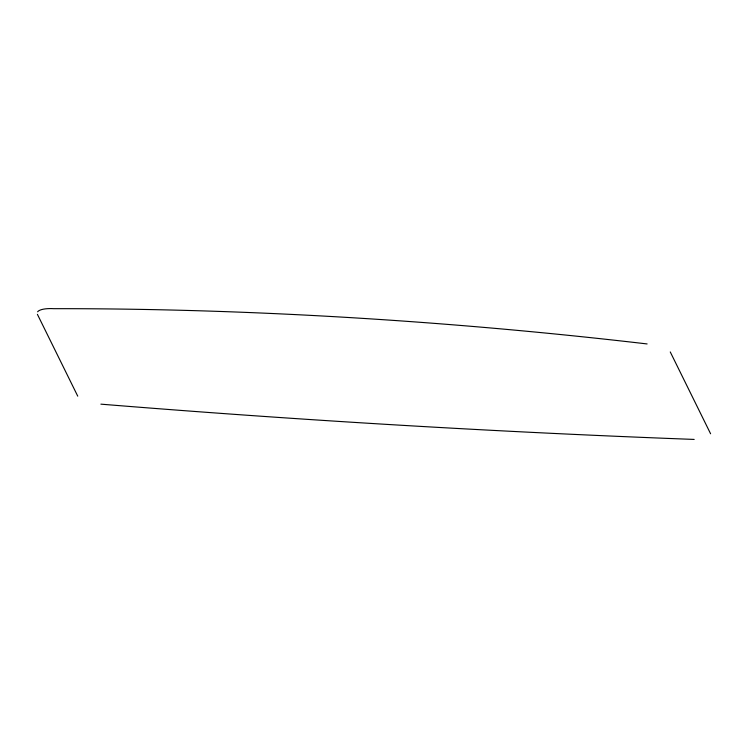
<?xml version="1.0" encoding="UTF-8"?>
<svg xmlns="http://www.w3.org/2000/svg" width="748" height="748" viewBox="0 0 748 748"><rect width="100%" height="100%" fill="white"/><g stroke="black" fill="none" stroke-linecap="round" stroke-linejoin="round"><path stroke-width="1.12" d="M694.181 439.422C496.186 432.035 298.368 420.17 100.887 404.154M670.255 351.934L710.6 433.775M37.4 314.328L77.745 396.16M647.114 343.94A1745.542 559.644 7.3 0 0 53.819 308.681A20.205 6.48 7.3 0 0 37.615 311.804"/></g></svg>
